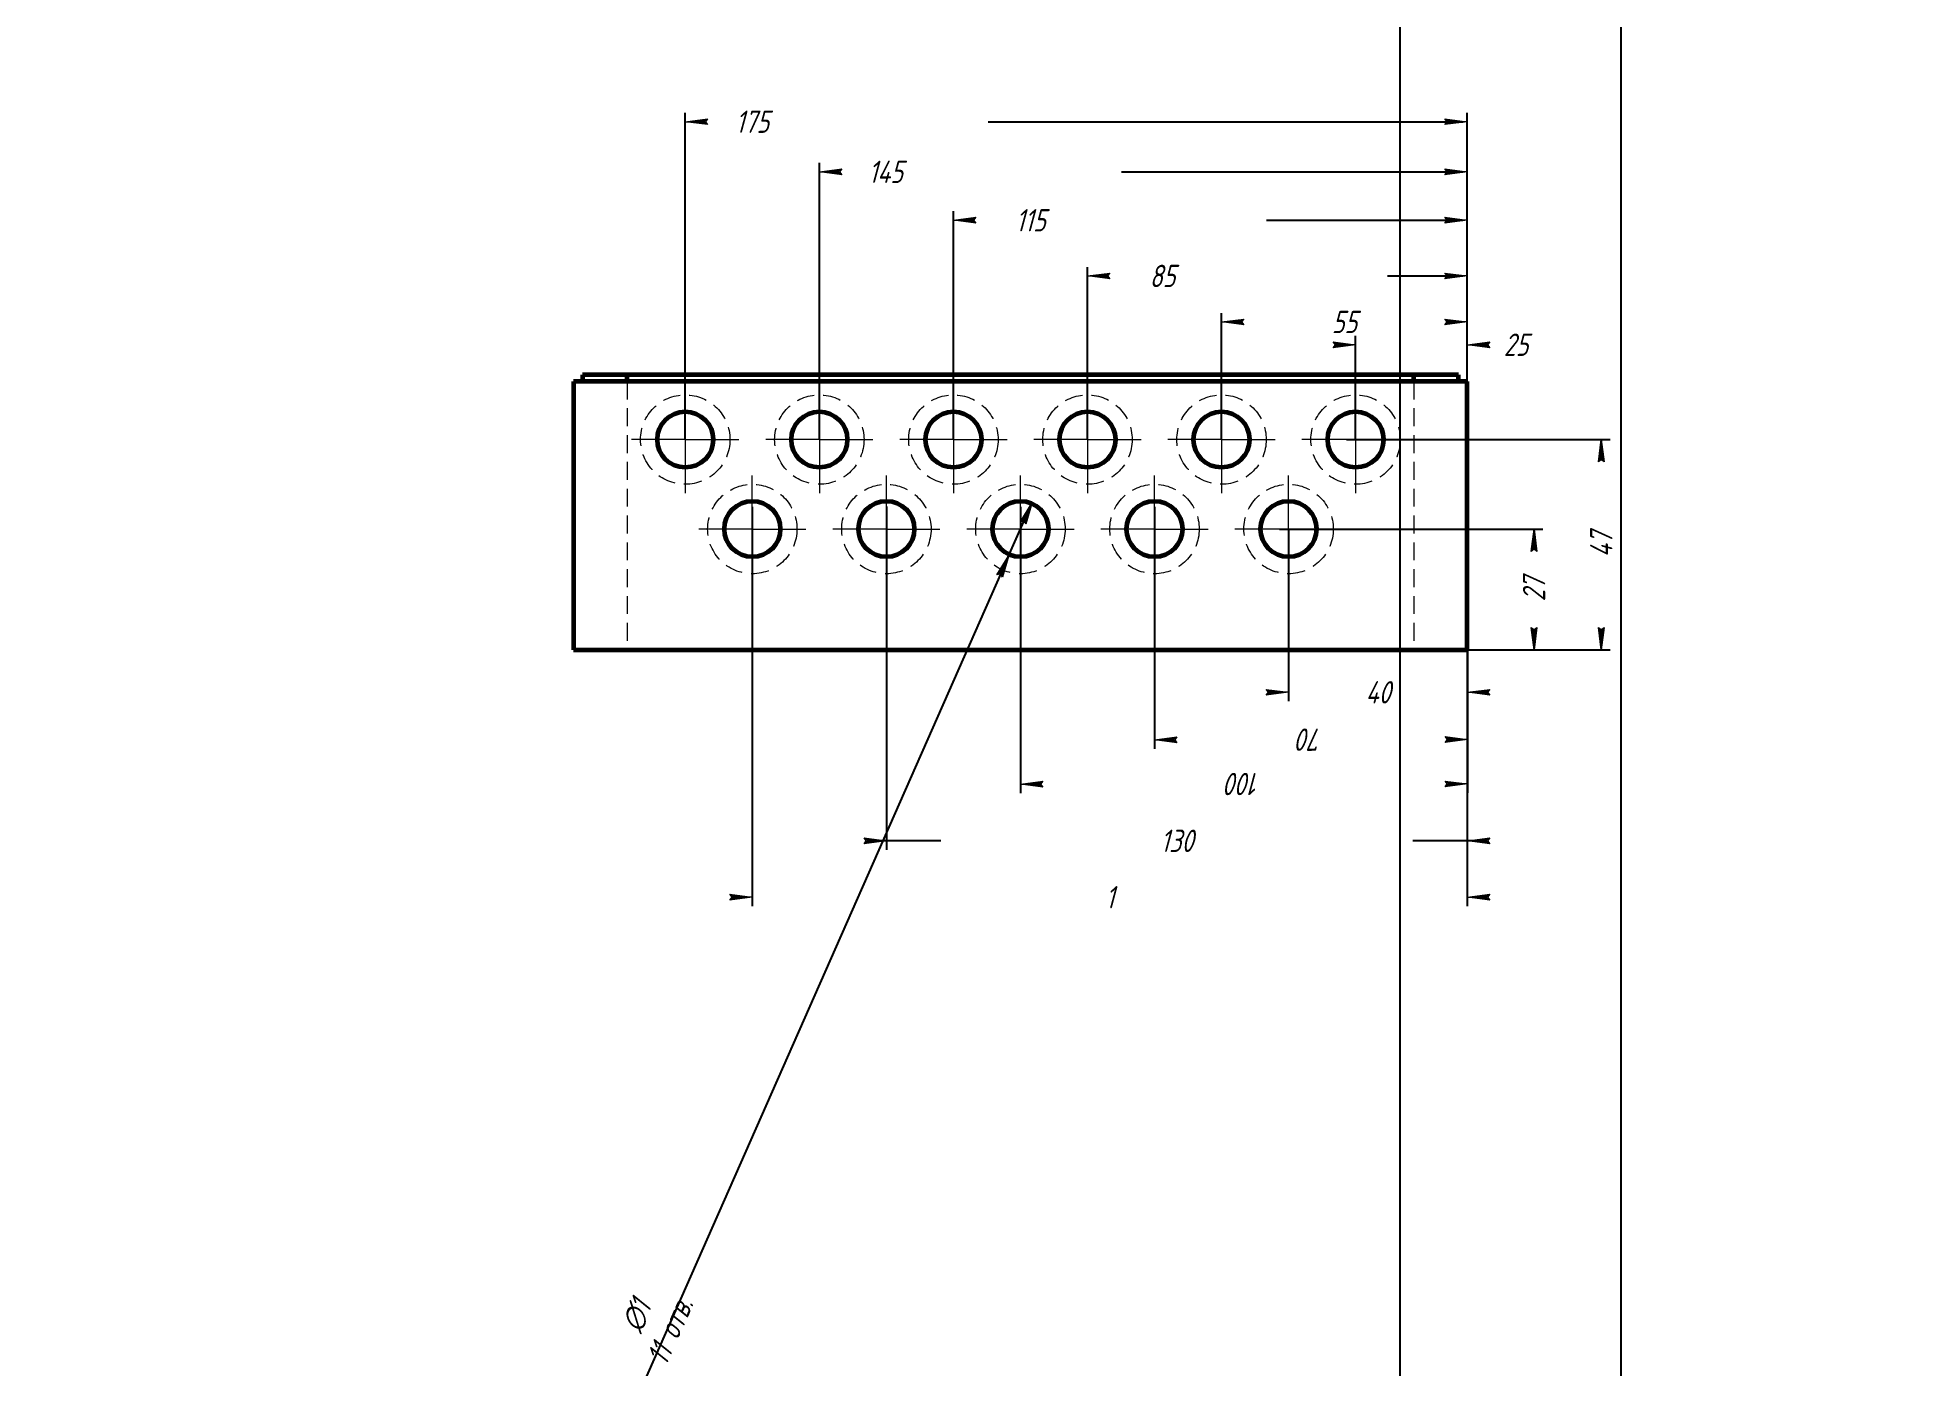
# Model space of a CAD drawing. Header units: millimetres. Extents: x 0 to 420, y 0 to 297.
import ezdxf

# ---------------------------------------------------------------- set-up
doc = ezdxf.new("R2010")
doc.units = ezdxf.units.MM
for name, pattern in [('K5LT_AXLED', [19.5, 15, -1.5, 1.5, -1.5]), ('K5LT_BASIC', [0]), ('K5LT_DASHED', [6, 4, -2]), ('K5LT_THIN', [0])]:
    doc.linetypes.add(name, pattern=pattern)
doc.styles.add('KDIMTEXTSTYLE', font='GOST_AU.SHX', dxfattribs={"width": 0.96, "oblique": 15, "height": 5})
doc.dimstyles.new('KDIMSTYLE (1.00)', dxfattribs={"dimtxt": 5, "dimasz": 1, "dimexe": 2, "dimexo": 0, "dimgap": 1, "dimtad": 1, "dimtxsty": 'KDIMTEXTSTYLE', "dimsah": 1, "dimcen": 0, "dimdle": 1, "dimadec": 0, "dimazin": 0, "dimtfac": 0.667, "dimtmove": 0, "dimatfit": 3, "dimfxl": 1, "dimtvp": 1, "dimtolj": 1, "dimtzin": 0, "dimarcsym": 0})

# ---------------------------------------------------------------- blocks, each defined once
blk = doc.blocks.new('U0')
at = {"color": 30, "linetype": 'K5LT_AXLED', "lineweight": 18, "true_color": 0xff8000}
for q in [(219.9439596334059, 199.0771438718772), (207.9439596334059, 187.0771438718772), (219.9439596334059, 175.0771438718772), (231.9439596334059, 187.0771438718772)]:
    blk.add_line((219.9439596334059, 187.0771438718772), q, dxfattribs=at)
blk = doc.blocks.new('U1')
at = {"color": 30, "linetype": 'K5LT_AXLED', "lineweight": 18, "true_color": 0xff8000}
for q in [(249.9439596334059, 199.0771438718772), (237.9439596334059, 187.0771438718772), (249.9439596334059, 175.0771438718772), (261.9439596334059, 187.0771438718772)]:
    blk.add_line((249.9439596334059, 187.0771438718772), q, dxfattribs=at)
blk = doc.blocks.new('U2')
at = {"color": 30, "linetype": 'K5LT_AXLED', "lineweight": 18, "true_color": 0xff8000}
for q in [(279.9439596334059, 199.0771438718772), (267.9439596334059, 187.0771438718772), (279.9439596334059, 175.0771438718772), (291.9439596334059, 187.0771438718772)]:
    blk.add_line((279.9439596334059, 187.0771438718772), q, dxfattribs=at)
blk = doc.blocks.new('U3')
at = {"color": 30, "linetype": 'K5LT_AXLED', "lineweight": 18, "true_color": 0xff8000}
for q in [(234.9439596334059, 219.0771438718772), (222.9439596334059, 207.0771438718772), (234.9439596334059, 195.0771438718772), (246.9439596334059, 207.0771438718772)]:
    blk.add_line((234.9439596334059, 207.0771438718772), q, dxfattribs=at)
blk = doc.blocks.new('U4')
at = {"color": 30, "linetype": 'K5LT_AXLED', "lineweight": 18, "true_color": 0xff8000}
for q in [(264.9439596334059, 219.0771438718772), (252.9439596334059, 207.0771438718772), (264.9439596334059, 195.0771438718772), (276.9439596334059, 207.0771438718772)]:
    blk.add_line((264.9439596334059, 207.0771438718772), q, dxfattribs=at)
blk = doc.blocks.new('U5')
at = {"color": 30, "linetype": 'K5LT_AXLED', "lineweight": 18, "true_color": 0xff8000}
for q in [(189.9439596334059, 199.0771438718772), (177.9439596334059, 187.0771438718772), (189.9439596334059, 175.0771438718772), (201.9439596334059, 187.0771438718772)]:
    blk.add_line((189.9439596334059, 187.0771438718772), q, dxfattribs=at)
blk = doc.blocks.new('U6')
at = {"color": 30, "linetype": 'K5LT_AXLED', "lineweight": 18, "true_color": 0xff8000}
for q in [(159.9439596334059, 199.0771438718772), (147.9439596334059, 187.0771438718772), (159.9439596334059, 175.0771438718772), (171.9439596334059, 187.0771438718772)]:
    blk.add_line((159.9439596334059, 187.0771438718772), q, dxfattribs=at)
blk = doc.blocks.new('U7')
at = {"color": 30, "linetype": 'K5LT_AXLED', "lineweight": 18, "true_color": 0xff8000}
for q in [(174.9439596334059, 219.0771438718773), (162.9439596334059, 207.0771438718773), (174.9439596334059, 195.0771438718773), (186.9439596334059, 207.0771438718773)]:
    blk.add_line((174.9439596334059, 207.0771438718773), q, dxfattribs=at)
blk = doc.blocks.new('U8')
at = {"color": 30, "linetype": 'K5LT_AXLED', "lineweight": 18, "true_color": 0xff8000}
for q in [(204.9439596334059, 219.0771438718773), (192.9439596334059, 207.0771438718773), (204.9439596334059, 195.0771438718773), (216.9439596334059, 207.0771438718773)]:
    blk.add_line((204.9439596334059, 207.0771438718773), q, dxfattribs=at)
blk = doc.blocks.new('U9')
at = {"color": 30, "linetype": 'K5LT_AXLED', "lineweight": 18, "true_color": 0xff8000}
for q in [(144.9439596334059, 219.0771438718774), (132.9439596334059, 207.0771438718774), (144.9439596334059, 195.0771438718774), (156.9439596334059, 207.0771438718774)]:
    blk.add_line((144.9439596334059, 207.0771438718774), q, dxfattribs=at)
blk = doc.blocks.new('U10')
at = {"color": 30, "linetype": 'K5LT_AXLED', "lineweight": 18, "true_color": 0xff8000}
for q in [(294.9439596334059, 219.0771438718772), (282.9439596334059, 207.0771438718772), (294.9439596334059, 195.0771438718772), (306.9439596334059, 207.0771438718772)]:
    blk.add_line((294.9439596334059, 207.0771438718772), q, dxfattribs=at)
blk = doc.blocks.new('KDIMARROW_01')
blk.add_hatch(color=0).paths.add_polyline_path([(-5, -0.6582624912261956), (0, 0), (-5, 0.658262491226197), (-4.5, 6e-16)])
at = {"color": 0, "linetype": 'K5LT_THIN', "lineweight": 18}
for p, q in [((-4.5, 6e-16), (-5, 0.658262491226197)), ((-5, 0.658262491226197), (0, 0)), ((0, 0), (-5, -0.6582624912261956)), ((-5, -0.6582624912261956), (-4.5, 6e-16)), ((0, 0), (-1, 0))]:
    blk.add_line(p, q, dxfattribs=at)

msp = doc.modelspace()

# ---------------------------------------------------------------- linework, layer by layer
at = {"color": 5, "linetype": 'K5LT_BASIC', "lineweight": 60, "true_color": 0x0000ff}
for p, q in [((319.9439596334059, 220.0771438718772), (119.9439596334059, 220.0771438718772)), ((119.9439596334059, 220.0771438718772), (119.9439596334059, 160.0771438718772)), ((317.9439596334059, 221.5771438718772), (121.9439596334059, 221.5771438718772)), ((121.9439596334059, 221.5771438718772), (121.9439596334059, 220.0771438718772)), ((131.9439596334059, 220.0771438718772), (131.9439596334059, 221.5771438718772)), ((307.9439596334059, 220.0771438718772), (307.9439596334059, 221.5771438718772)), ((317.9439596334059, 220.0771438718772), (317.9439596334059, 221.5771438718772)), ((319.9439596334059, 160.0771438718772), (319.9439596334059, 220.0771438718772)), ((119.9439596334059, 160.0771438718772), (319.9439596334059, 160.0771438718772))]:
    msp.add_line(p, q, dxfattribs=at)
at = {"color": 7, "linetype": 'K5LT_DASHED', "lineweight": 18}
for p, q in [((131.9439596334059, 220.0771438718772), (131.9439596334059, 160.0771438718772)), ((307.9439596334059, 220.0771438718772), (307.9439596334059, 160.0771438718772))]:
    msp.add_line(p, q, dxfattribs=at)
at = {"color": 9, "true_color": 0xdca5c1}
for p in [(304.9439596334059, 210.8066063717415), (354.3660585275035, 165.6483473388194)]:
    msp.add_xline(p, (1.83697019872103e-16, 1), dxfattribs=at)
at = {"color": 7, "linetype": 'K5LT_DASHED', "lineweight": 18}
for centre in [(144.9439596334059, 207.0771438718774), (174.9439596334059, 207.0771438718773), (204.9439596334059, 207.0771438718773), (234.9439596334059, 207.0771438718772), (264.9439596334059, 207.0771438718772), (294.9439596334059, 207.0771438718772), (159.9439596334059, 187.0771438718772), (189.9439596334059, 187.0771438718772), (219.9439596334059, 187.0771438718772), (249.9439596334059, 187.0771438718772), (279.9439596334059, 187.0771438718772)]:
    msp.add_circle(centre, 10, dxfattribs=at)
at = {"color": 5, "linetype": 'K5LT_BASIC', "lineweight": 60, "true_color": 0x0000ff}
for centre in [(144.9439596334059, 207.0771438718775), (174.9439596334059, 207.0771438718774), (204.9439596334059, 207.0771438718773), (234.9439596334059, 207.0771438718773), (264.9439596334059, 207.0771438718772), (294.9439596334059, 207.0771438718772), (159.9439596334059, 187.0771438718772), (189.9439596334059, 187.0771438718772), (219.9439596334059, 187.0771438718772), (249.9439596334059, 187.0771438718772), (279.9439596334059, 187.0771438718772)]:
    msp.add_circle(centre, 6.25, dxfattribs=at)

# ---------------------------------------------------------------- block references
for name in ['U9', 'U7', 'U8', 'U3', 'U4', 'U10', 'U6', 'U5', 'U0', 'U1', 'U2']:
    msp.add_blockref(name, (0, 0))

# ---------------------------------------------------------------- dimensions: what is measured, and where the dimension line sits
at = {"color": 7}
for base, p1, p2, location in [((319.9439596334061, 278.1805450291788), (144.9439596334059, 207.0771438718775), (319.9439596334059, 207.0771438718772), (159.9439596334061, 278.1805450291791)), ((319.9439596334061, 266.9574075856422), (174.9439596334059, 207.0771438718774), (319.9439596334059, 207.0771438718772), (189.7836460271438, 266.9574075856423)), ((319.943959633406, 256.1380837447418), (204.9439596334059, 207.0771438718773), (319.9439596334059, 207.0771438718772), (222.2310423055251, 256.1380837447419)), ((319.943959633406, 243.6799459154089), (234.9439596334059, 207.0771438718773), (319.9439596334059, 207.0771438718772), (251.7018751302321, 243.679945915409)), ((319.9439596334059, 233.3848165490173), (264.9439596334059, 207.0771438718772), (319.9439596334059, 207.0771438718772), (292.4439596334059, 233.3848165490173)), ((294.9439596334059, 228.2945190442109), (319.9439596334059, 207.0771438718772), (294.9439596334059, 207.0771438718772), (330.830521980818, 228.2945190442109)), ((189.9419507138102, 117.3352315276397), (319.9439596334059, 192.0771438718772), (189.9439596334059, 192.0806378598058), (254.9419507138102, 117.3334845336754)), ((279.9439596334059, 150.5563328342967), (319.9439596334059, 187.0771438718772), (279.9439596334059, 187.0771438718772), (299.9439596334059, 150.5563328342967))]:
    msp.add_linear_dim(base=base, p1=p1, p2=p2, location=location, dimstyle='KDIMSTYLE (1.00)', override={"dimexo": 0, "dimpost": '\\H5.0;\\W0.965;\\Q15;<>', "dimblk1": 'KDIMARROW_01', "dimblk2": 'KDIMARROW_01', "dimse1": 0, "dimse2": 0, "dimclrt": 7, "dimtolj": 1}, dxfattribs=at).render()
for base, p1, p2, angle, location in [((349.9184458877065, 207.0771438718772), (307.9439596334059, 160.0771438718772), (292.9439596334059, 207.0771438718772), 90, (349.9184458877065, 183.5771438718772)), ((219.9643678328221, 130.027184608803), (319.9439596334059, 192.0771438718772), (219.9439596334059, 192.0442364717297), 180.0188545507514, (269.9643678328221, 130.0436383088768)), ((249.9747204362896, 139.9451931533732), (319.9439596334059, 192.0771438718772), (249.9439596334059, 192.0358071311972), 180.03383457863552, (284.9747204362897, 139.9658615237132)), ((334.8686051191788, 187.0771438718772), (279.2577140599844, 160.0771438718772), (277.9439596334059, 187.0771438718772), 90, (334.8686051191788, 173.5771438718772))]:
    msp.add_linear_dim(base=base, p1=p1, p2=p2, angle=angle, location=location, dimstyle='KDIMSTYLE (1.00)', override={"dimexo": 0, "dimpost": '\\H5.0;\\W0.965;\\Q15;<>', "dimblk1": 'KDIMARROW_01', "dimblk2": 'KDIMARROW_01', "dimse1": 0, "dimse2": 0, "dimclrt": 7, "dimtolj": 1}, dxfattribs=at).render()
msp.add_linear_dim(base=(159.9499305910045, 104.7215970252865), p1=(319.9439596334059, 192.0771438718772), p2=(159.9439596334059, 192.0662061251105), location=(239.9499305910044, 104.7270658986698), text='\\H5.0;\\W0.965;\\Q15;\\H5.0;\\W0.965;\\Q15;\\Q15;1', dimstyle='KDIMSTYLE (1.00)', override={"dimexo": 0, "dimblk1": 'KDIMARROW_01', "dimblk2": 'KDIMARROW_01', "dimse1": 0, "dimse2": 0, "dimclrt": 7, "dimtolj": 1}, dxfattribs=at).render()
msp.add_diameter_dim_2p(p1=(222.5699708735657, 193.023072307921), p2=(217.3179483932462, 181.1312154358333), text='\\H5.0;\\W0.965;\\Q15;∅\\H5.0;\\W0.965;\\Q15;\\Q15;1\\X\\H5.0;\\W0.965;\\Q15;\\Q15;11 отв.', dimstyle='KDIMSTYLE (1.00)', override={"dimblk1": 'KDIMARROW_01', "dimblk2": 'KDIMARROW_01', "dimclrt": 7, "dimatfit": 2, "dimtolj": 1}, dxfattribs=at).render()

doc.saveas('drawing.dxf')
